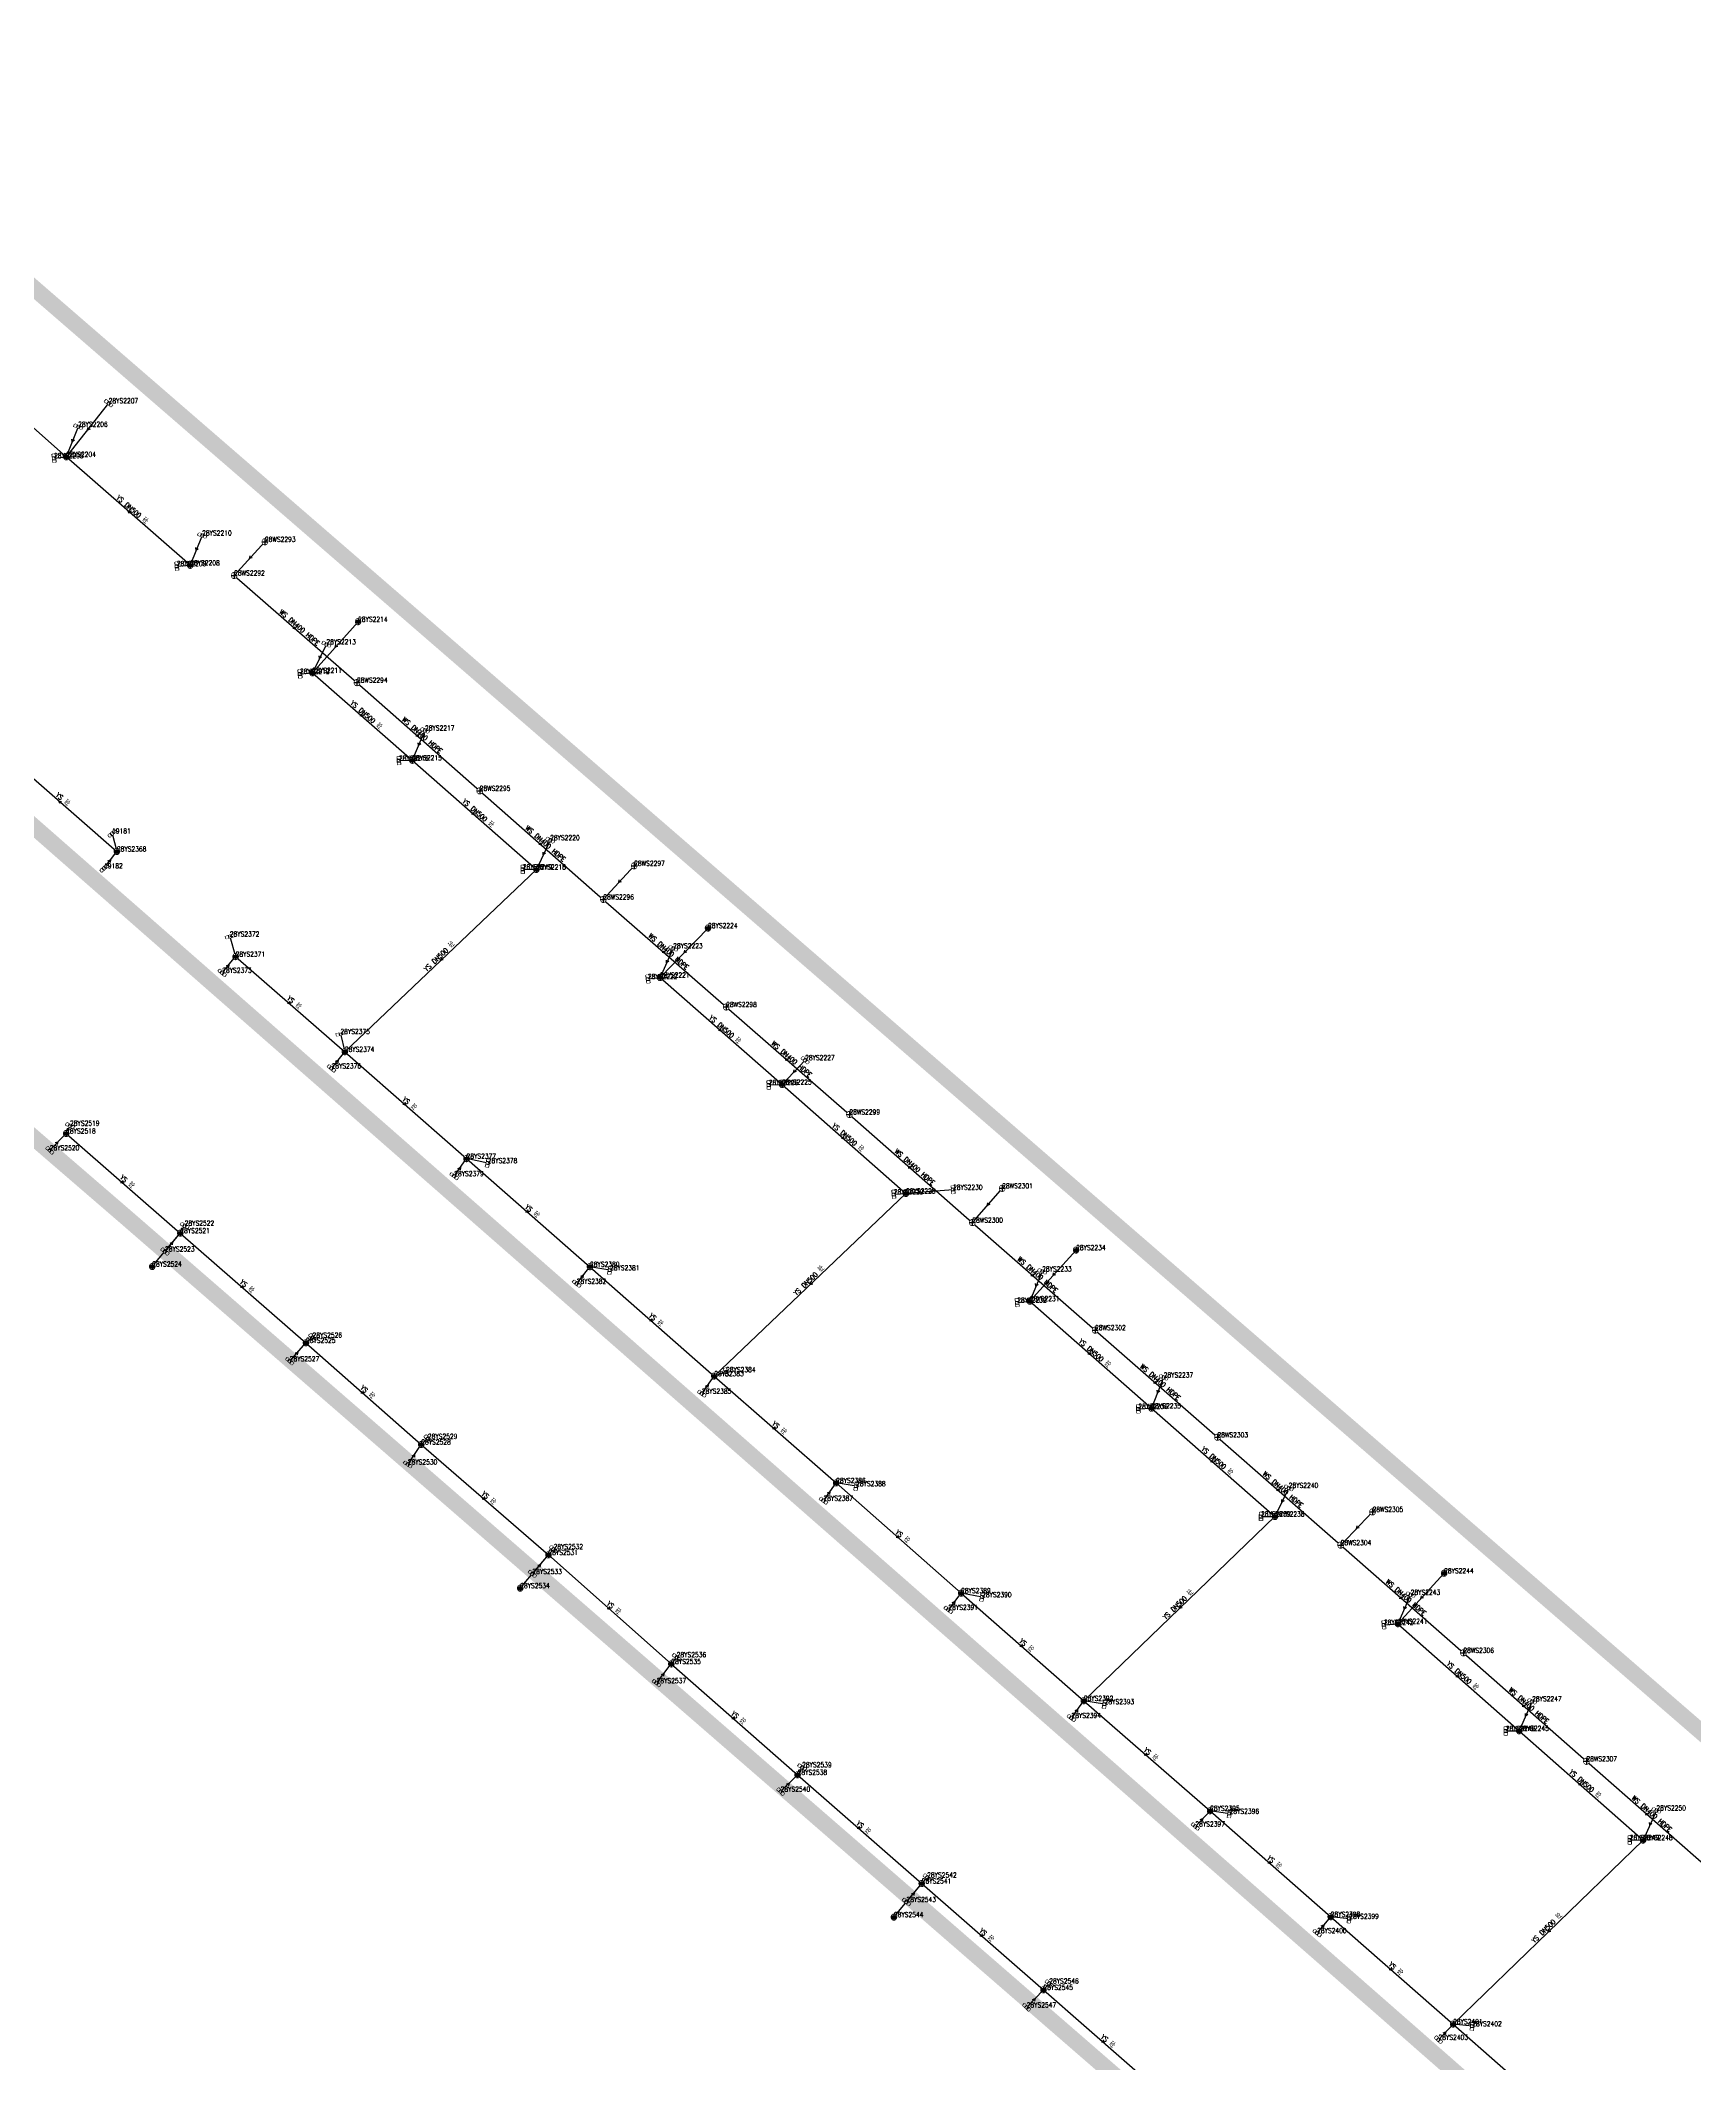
# Model space of a CAD drawing. Extents: x 78813 to 99477, y 2421021 to 2448125.
# Drawn here: x 86536.6 to 86839.8, y 2429853 to 2430223.7 of the extents above; entities that cross this region are included whole.
import ezdxf
from ezdxf.enums import TextEntityAlignment as Align

# ---------------------------------------------------------------- set-up
doc = ezdxf.new("R2010")
doc.units = 0
doc.set_wipeout_variables(frame=1)
doc.layers.get('0').update_dxf_attribs({"linetype": 'CONTINUOUS'})
for name, color, linetype in [('DX_WS', 16, 'CONTINUOUS'), ('DX_YS', 42, 'CONTINUOUS'), ('道路', 5, 'CONTINUOUS')]:
    doc.layers.add(name, color=color, linetype=linetype)
for name, color, linetype, true_color in [('WSLINE', 7, 'CONTINUOUS', 0x7f0000), ('YSANNEXE', 7, 'CONTINUOUS', 0xcc9900), ('YSLINE', 7, 'CONTINUOUS', 0xcc9900)]:
    doc.layers.add(name, color=color, linetype=linetype, true_color=true_color)
doc.styles.add('CcNameZT', font='txt.SHX', dxfattribs={"width": 0.8, "bigfont": 'HZTXT.SHX'})
doc.styles.get("Standard").update_dxf_attribs({"font": 'txt.shx', "bigfont": 'hztxt.shx'})

# ---------------------------------------------------------------- blocks, each defined once
blk = doc.blocks.new('PS污水井')
blk.add_lwpolyline([(1, 0), (1, 0.07), (0.99, 0.14), (0.98, 0.21), (0.96, 0.28), (0.94, 0.34), (0.91, 0.41), (0.88, 0.47), (0.85, 0.53), (0.81, 0.59), (0.77, 0.64), (0.72, 0.69), (0.67, 0.74), (0.62, 0.79), (0.56, 0.83), (0.5, 0.87), (0.44, 0.9), (0.37, 0.93), (0.31, 0.95), (0.24, 0.97), (0.17, 0.98), (0.1, 0.99), (0.03, 1), (-0.03, 1), (-0.1, 0.99), (-0.17, 0.98), (-0.24, 0.97), (-0.31, 0.95), (-0.37, 0.93), (-0.44, 0.9), (-0.5, 0.87), (-0.56, 0.83), (-0.62, 0.79), (-0.67, 0.74), (-0.72, 0.69), (-0.77, 0.64), (-0.81, 0.59), (-0.85, 0.53), (-0.88, 0.47), (-0.91, 0.41), (-0.94, 0.34), (-0.96, 0.28), (-0.98, 0.21), (-0.99, 0.14), (-1, 0.07), (-1, 0), (-1, -0.07), (-0.99, -0.14), (-0.98, -0.21), (-0.96, -0.28), (-0.94, -0.34), (-0.91, -0.41), (-0.88, -0.47), (-0.85, -0.53), (-0.81, -0.59), (-0.77, -0.64), (-0.72, -0.69), (-0.67, -0.74), (-0.62, -0.79), (-0.56, -0.83), (-0.5, -0.87), (-0.44, -0.9), (-0.37, -0.93), (-0.31, -0.95), (-0.24, -0.97), (-0.17, -0.98), (-0.1, -0.99), (-0.03, -1), (0.03, -1), (0.1, -0.99), (0.17, -0.98), (0.24, -0.97), (0.31, -0.95), (0.37, -0.93), (0.44, -0.9), (0.5, -0.87), (0.56, -0.83), (0.62, -0.79), (0.67, -0.74), (0.72, -0.69), (0.77, -0.64), (0.81, -0.59), (0.85, -0.53), (0.88, -0.47), (0.91, -0.41), (0.94, -0.34), (0.96, -0.28), (0.98, -0.21), (0.99, -0.14), (1, 0)], close=True)
blk.add_wipeout([(1, 0), (1, 0.07), (0.99, 0.14), (0.98, 0.21), (0.96, 0.28), (0.94, 0.34), (0.91, 0.41), (0.88, 0.47), (0.85, 0.53), (0.81, 0.59), (0.77, 0.64), (0.72, 0.69), (0.67, 0.74), (0.62, 0.79), (0.56, 0.83), (0.5, 0.87), (0.44, 0.9), (0.37, 0.93), (0.31, 0.95), (0.24, 0.97), (0.17, 0.98), (0.1, 0.99), (0.03, 1), (-0.03, 1), (-0.1, 0.99), (-0.17, 0.98), (-0.24, 0.97), (-0.31, 0.95), (-0.37, 0.93), (-0.44, 0.9), (-0.5, 0.87), (-0.56, 0.83), (-0.62, 0.79), (-0.67, 0.74), (-0.72, 0.69), (-0.77, 0.64), (-0.81, 0.59), (-0.85, 0.53), (-0.88, 0.47), (-0.91, 0.41), (-0.94, 0.34), (-0.96, 0.28), (-0.98, 0.21), (-0.99, 0.14), (-1, 0.07), (-1, 0), (-1, -0.07), (-0.99, -0.14), (-0.98, -0.21), (-0.96, -0.28), (-0.94, -0.34), (-0.91, -0.41), (-0.88, -0.47), (-0.85, -0.53), (-0.81, -0.59), (-0.77, -0.64), (-0.72, -0.69), (-0.67, -0.74), (-0.62, -0.79), (-0.56, -0.83), (-0.5, -0.87), (-0.44, -0.9), (-0.37, -0.93), (-0.31, -0.95), (-0.24, -0.97), (-0.17, -0.98), (-0.1, -0.99), (-0.03, -1), (0.03, -1), (0.1, -0.99), (0.17, -0.98), (0.24, -0.97), (0.31, -0.95), (0.37, -0.93), (0.44, -0.9), (0.5, -0.87), (0.56, -0.83), (0.62, -0.79), (0.67, -0.74), (0.72, -0.69), (0.77, -0.64), (0.81, -0.59), (0.85, -0.53), (0.88, -0.47), (0.91, -0.41), (0.94, -0.34), (0.96, -0.28), (0.98, -0.21), (0.99, -0.14)])
for p, q in [((-1, 0), (0, 0)), ((0, 1), (0, 0)), ((0, 0), (0, -1)), ((0, 0), (1, 0))]:
    blk.add_line(p, q)
blk = doc.blocks.new('LX')
for p, q in [((-0.866, 0.5), (0, 0)), ((0, 0), (-0.866, -0.5))]:
    blk.add_line(p, q)
blk = doc.blocks.new('PS雨水井')
blk.add_lwpolyline([(1, 0), (1, 0.07), (0.99, 0.14), (0.98, 0.21), (0.96, 0.28), (0.94, 0.34), (0.91, 0.41), (0.88, 0.47), (0.85, 0.53), (0.81, 0.59), (0.77, 0.64), (0.72, 0.69), (0.67, 0.74), (0.62, 0.79), (0.56, 0.83), (0.5, 0.87), (0.44, 0.9), (0.37, 0.93), (0.31, 0.95), (0.24, 0.97), (0.17, 0.98), (0.1, 0.99), (0.03, 1), (-0.03, 1), (-0.1, 0.99), (-0.17, 0.98), (-0.24, 0.97), (-0.31, 0.95), (-0.37, 0.93), (-0.44, 0.9), (-0.5, 0.87), (-0.56, 0.83), (-0.62, 0.79), (-0.67, 0.74), (-0.72, 0.69), (-0.77, 0.64), (-0.81, 0.59), (-0.85, 0.53), (-0.88, 0.47), (-0.91, 0.41), (-0.94, 0.34), (-0.96, 0.28), (-0.98, 0.21), (-0.99, 0.14), (-1, 0.07), (-1, 0), (-1, -0.07), (-0.99, -0.14), (-0.98, -0.21), (-0.96, -0.28), (-0.94, -0.34), (-0.91, -0.41), (-0.88, -0.47), (-0.85, -0.53), (-0.81, -0.59), (-0.77, -0.64), (-0.72, -0.69), (-0.67, -0.74), (-0.62, -0.79), (-0.56, -0.83), (-0.5, -0.87), (-0.44, -0.9), (-0.37, -0.93), (-0.31, -0.95), (-0.24, -0.97), (-0.17, -0.98), (-0.1, -0.99), (-0.03, -1), (0.03, -1), (0.1, -0.99), (0.17, -0.98), (0.24, -0.97), (0.31, -0.95), (0.37, -0.93), (0.44, -0.9), (0.5, -0.87), (0.56, -0.83), (0.62, -0.79), (0.67, -0.74), (0.72, -0.69), (0.77, -0.64), (0.81, -0.59), (0.85, -0.53), (0.88, -0.47), (0.91, -0.41), (0.94, -0.34), (0.96, -0.28), (0.98, -0.21), (0.99, -0.14), (1, 0)], close=True)
blk.add_wipeout([(1, 0), (1, 0.07), (0.99, 0.14), (0.98, 0.21), (0.96, 0.28), (0.94, 0.34), (0.91, 0.41), (0.88, 0.47), (0.85, 0.53), (0.81, 0.59), (0.77, 0.64), (0.72, 0.69), (0.67, 0.74), (0.62, 0.79), (0.56, 0.83), (0.5, 0.87), (0.44, 0.9), (0.37, 0.93), (0.31, 0.95), (0.24, 0.97), (0.17, 0.98), (0.1, 0.99), (0.03, 1), (-0.03, 1), (-0.1, 0.99), (-0.17, 0.98), (-0.24, 0.97), (-0.31, 0.95), (-0.37, 0.93), (-0.44, 0.9), (-0.5, 0.87), (-0.56, 0.83), (-0.62, 0.79), (-0.67, 0.74), (-0.72, 0.69), (-0.77, 0.64), (-0.81, 0.59), (-0.85, 0.53), (-0.88, 0.47), (-0.91, 0.41), (-0.94, 0.34), (-0.96, 0.28), (-0.98, 0.21), (-0.99, 0.14), (-1, 0.07), (-1, 0), (-1, -0.07), (-0.99, -0.14), (-0.98, -0.21), (-0.96, -0.28), (-0.94, -0.34), (-0.91, -0.41), (-0.88, -0.47), (-0.85, -0.53), (-0.81, -0.59), (-0.77, -0.64), (-0.72, -0.69), (-0.67, -0.74), (-0.62, -0.79), (-0.56, -0.83), (-0.5, -0.87), (-0.44, -0.9), (-0.37, -0.93), (-0.31, -0.95), (-0.24, -0.97), (-0.17, -0.98), (-0.1, -0.99), (-0.03, -1), (0.03, -1), (0.1, -0.99), (0.17, -0.98), (0.24, -0.97), (0.31, -0.95), (0.37, -0.93), (0.44, -0.9), (0.5, -0.87), (0.56, -0.83), (0.62, -0.79), (0.67, -0.74), (0.72, -0.69), (0.77, -0.64), (0.81, -0.59), (0.85, -0.53), (0.88, -0.47), (0.91, -0.41), (0.94, -0.34), (0.96, -0.28), (0.98, -0.21), (0.99, -0.14)])
for p, q in [((-1, 0), (0, 0)), ((-0.88, 0.48), (0, 0.47)), ((0, 1), (0, 0)), ((0, 0.47), (0.88, 0.47)), ((0, 0), (0, -1)), ((0, 0), (1, 0)), ((-0.88, -0.48), (0, -0.48)), ((0, -0.48), (0.88, -0.48))]:
    blk.add_line(p, q)
blk = doc.blocks.new('PS雨篦')
blk.add_lwpolyline([(-1.5, 0.5), (0, 0.5), (1.5, 0.5), (1.5, -0.5), (0, -0.5), (-1.5, -0.5)], close=True)
blk.add_wipeout([(-1.5, 0.5), (0, 0.5), (1.5, 0.5), (1.5, -0.5), (0, -0.5), (-1.5, -0.5)])
for p, q in [((-0.51, -0.5), (-0.51, 0.5)), ((0.49, -0.5), (0.49, 0.5))]:
    blk.add_line(p, q)
blk = doc.blocks.new('测量点')
h = blk.add_hatch(color=256)
edge = h.paths.add_edge_path()
edge.add_arc((0, 0), 0.5, 0, 360)
blk.add_circle((0, 0), 0.5)

msp = doc.modelspace()

# ---------------------------------------------------------------- linework, layer by layer
at = {"layer": 'WSLINE'}
for p, q in [((86577.78, 2430131.86), (86572.14, 2430125.69)), ((86572.14, 2430125.69), (86594.66, 2430106.05)), ((86594.66, 2430106.05), (86617.16, 2430086.21)), ((86617.16, 2430086.21), (86639.81, 2430066.33)), ((86645.47, 2430072.48), (86639.81, 2430066.33)), ((86639.81, 2430066.33), (86662.33, 2430046.61)), ((86662.33, 2430046.61), (86684.92, 2430026.9)), ((86684.92, 2430026.9), (86707.45, 2430007.1)), ((86712.93, 2430013.38), (86707.45, 2430007.1)), ((86707.45, 2430007.1), (86729.96, 2429987.39)), ((86729.96, 2429987.39), (86752.39, 2429967.76)), ((86752.39, 2429967.76), (86774.98, 2429948)), ((86780.82, 2429954.08), (86774.98, 2429948)), ((86774.98, 2429948), (86797.47, 2429928.25)), ((86797.47, 2429928.25), (86820.02, 2429908.38)), ((86820.02, 2429908.38), (86842.57, 2429888.59))]:
    msp.add_line(p, q, dxfattribs=at)
at = {"layer": 'YSLINE'}
for p, q in [((86541.38, 2430147.43), (86518.83, 2430167.32)), ((86549.13, 2430157.25), (86541.38, 2430147.43)), ((86543.55, 2430152.95), (86541.38, 2430147.43)), ((86539.13, 2430147.18), (86541.38, 2430147.43)), ((86564.09, 2430127.55), (86541.38, 2430147.43)), ((86566.28, 2430133.02), (86564.09, 2430127.55)), ((86561.63, 2430127.39), (86564.09, 2430127.55)), ((86589.05, 2430113.08), (86586.49, 2430107.85)), ((86584.21, 2430107.66), (86586.49, 2430107.85)), ((86607.12, 2430097.29), (86604.8, 2430091.82)), ((86529.42, 2430093.65), (86550.64, 2430075.12)), ((86602.35, 2430091.76), (86604.8, 2430091.82)), ((86549.77, 2430078.41), (86550.64, 2430075.12)), ((86548.3, 2430072.02), (86550.64, 2430075.12)), ((86630.07, 2430077.17), (86627.54, 2430071.82)), ((86627.54, 2430071.82), (86592.43, 2430038.41)), ((86625.05, 2430071.84), (86627.54, 2430071.82)), ((86659.01, 2430061.08), (86650.21, 2430052)), ((86571.34, 2430059.52), (86572.41, 2430055.84)), ((86652.62, 2430057.37), (86650.21, 2430052)), ((86569.95, 2430052.88), (86572.41, 2430055.84)), ((86572.41, 2430055.84), (86592.43, 2430038.41)), ((86647.99, 2430051.75), (86650.21, 2430052)), ((86591.62, 2430041.66), (86592.43, 2430038.41)), ((86589.99, 2430035.35), (86592.43, 2430038.41)), ((86592.43, 2430038.41), (86614.74, 2430018.82)), ((86676.81, 2430036.86), (86672.59, 2430032.39)), ((86670.14, 2430032.32), (86672.59, 2430032.39)), ((86538.34, 2430020.35), (86541.35, 2430023.43)), ((86542.05, 2430024.86), (86541.35, 2430023.43)), ((86541.35, 2430023.43), (86562.27, 2430005.17)), ((86612.48, 2430015.6), (86614.74, 2430018.82)), ((86614.74, 2430018.82), (86637.37, 2429999.02)), ((86618.63, 2430018.01), (86614.74, 2430018.82)), ((86695.29, 2430012.43), (86660.15, 2429978.98)), ((86693.07, 2430012.28), (86695.29, 2430012.43)), ((86703.93, 2430013.13), (86695.29, 2430012.43)), ((86557.13, 2429999.04), (86562.27, 2430005.17)), ((86559.47, 2430001.8), (86562.27, 2430005.17)), ((86563.07, 2430006.55), (86562.27, 2430005.17)), ((86562.27, 2430005.17), (86585.31, 2429985.06)), ((86726.48, 2430002.07), (86718.01, 2429992.69)), ((86634.93, 2429995.9), (86637.37, 2429999.02)), ((86637.37, 2429999.02), (86660.15, 2429978.98)), ((86641.03, 2429998.36), (86637.37, 2429999.02)), ((86720.25, 2429998.16), (86718.01, 2429992.69)), ((86715.68, 2429992.44), (86718.01, 2429992.69)), ((86586.51, 2429986.02), (86585.31, 2429985.06)), ((86582.33, 2429981.69), (86585.31, 2429985.06)), ((86585.31, 2429985.06), (86606.44, 2429966.43)), ((86657.87, 2429975.75), (86660.15, 2429978.98)), ((86662.31, 2429979.7), (86660.15, 2429978.98)), ((86660.15, 2429978.98), (86682.5, 2429959.39)), ((86742.53, 2429978.73), (86740.29, 2429973.07)), ((86737.89, 2429972.96), (86740.29, 2429973.07)), ((86607.65, 2429967.46), (86606.44, 2429966.43)), ((86603.97, 2429962.77), (86606.44, 2429966.43)), ((86606.44, 2429966.43), (86629.76, 2429946.2)), ((86680.17, 2429956.14), (86682.5, 2429959.39)), ((86682.5, 2429959.39), (86705.41, 2429939.19)), ((86686.15, 2429958.79), (86682.5, 2429959.39)), ((86765.46, 2429958.48), (86762.94, 2429953.23)), ((86762.94, 2429953.23), (86727.89, 2429919.47)), ((86760.38, 2429953.26), (86762.94, 2429953.23)), ((86624.58, 2429940.1), (86629.76, 2429946.2)), ((86626.81, 2429942.71), (86629.76, 2429946.2)), ((86630.69, 2429947.27), (86629.76, 2429946.2)), ((86629.76, 2429946.2), (86652.28, 2429926.22)), ((86793.94, 2429942.84), (86785.46, 2429933.59)), ((86703.07, 2429936.13), (86705.41, 2429939.19)), ((86705.41, 2429939.19), (86727.89, 2429919.47)), ((86709.25, 2429938.45), (86705.41, 2429939.19)), ((86787.81, 2429938.9), (86785.46, 2429933.59)), ((86782.91, 2429933.41), (86785.46, 2429933.59)), ((86653.25, 2429927.46), (86652.28, 2429926.22)), ((86649.58, 2429922.69), (86652.28, 2429926.22)), ((86652.28, 2429926.22), (86675.43, 2429905.9)), ((86725.63, 2429916.32), (86727.89, 2429919.47)), ((86727.89, 2429919.47), (86751.05, 2429899.31)), ((86731.71, 2429918.84), (86727.89, 2429919.47)), ((86810.07, 2429919.38), (86807.72, 2429913.96)), ((86805.25, 2429913.94), (86807.72, 2429913.96)), ((86672.32, 2429902.82), (86675.43, 2429905.9)), ((86676.26, 2429907.29), (86675.43, 2429905.9)), ((86675.43, 2429905.9), (86698.18, 2429885.98)), ((86748.34, 2429896.43), (86751.05, 2429899.31)), ((86751.05, 2429899.31), (86773.15, 2429879.9)), ((86754.61, 2429898.77), (86751.05, 2429899.31)), ((86832.85, 2429899.39), (86830.41, 2429893.94)), ((86830.41, 2429893.94), (86795.59, 2429860.23)), ((86827.97, 2429893.96), (86830.41, 2429893.94)), ((86693.08, 2429879.82), (86698.18, 2429885.98)), ((86695.39, 2429882.6), (86698.18, 2429885.98)), ((86699.18, 2429887.1), (86698.18, 2429885.98)), ((86698.18, 2429885.98), (86720.49, 2429866.5)), ((86770.66, 2429876.91), (86773.15, 2429879.9)), ((86773.15, 2429879.9), (86795.59, 2429860.23)), ((86776.56, 2429879.52), (86773.15, 2429879.9)), ((86721.55, 2429867.65), (86720.49, 2429866.5)), ((86717.41, 2429863.28), (86720.49, 2429866.5)), ((86720.49, 2429866.5), (86742.71, 2429847.1)), ((86792.91, 2429857.35), (86795.59, 2429860.23)), ((86795.59, 2429860.23), (86817.37, 2429841.11)), ((86799.09, 2429859.82), (86795.59, 2429860.23))]:
    msp.add_line(p, q, dxfattribs=at)

# ---------------------------------------------------------------- block references
at = {"layer": 'DX_WS', "yscale": 0.5, "zscale": 0.5}
for p, xscale, rotation in [((86574.96, 2430128.78), 0.5000000000745004, 227.4642446757911), ((86583.4, 2430115.87), 0.5000000001204519, 319.1374918729616), ((86605.91, 2430096.13), 0.4999999998866608, 318.5645341074481), ((86628.48, 2430076.27), 0.4999999998866608, 318.5645341074481), ((86642.64, 2430069.41), 0.5000000000745004, 227.4642446757911), ((86651.07, 2430056.47), 0.4999999998866608, 318.5645341074481), ((86673.62, 2430036.76), 0.5000000001204519, 319.1374918729616), ((86696.19, 2430017), 0.4999999998866608, 318.5645341074481), ((86710.19, 2430010.24), 0.50000000014632, 228.6101602728715), ((86718.7, 2429997.25), 0.4999999998866608, 318.5645341074481), ((86741.18, 2429977.58), 0.4999999998866608, 318.5645341074481), ((86763.68, 2429957.88), 0.4999999998866608, 318.5645341074481), ((86777.9, 2429951.04), 0.4999999998439218, 226.318329060497), ((86786.22, 2429938.13), 0.4999999998866608, 318.5645341074481), ((86808.74, 2429918.32), 0.4999999998866608, 318.5645341074481), ((86831.29, 2429898.49), 0.4999999998866608, 318.5645341074481)]:
    msp.add_blockref('LX', p, dxfattribs=dict(at, xscale=xscale, rotation=rotation))
at = {"layer": 'DX_YS', "xscale": 0.5, "yscale": 0.5, "zscale": 0.5}
for p in [(86549.77, 2430078.41, 2.56), (86548.3, 2430072.02, 2.2)]:
    msp.add_blockref('测量点', p, dxfattribs=at)
at = {"layer": 'YSANNEXE', "yscale": 0.5, "zscale": 0.5}
for p, xscale, rotation in [((86552.74, 2430137.49), 0.5000000000124648, 138.6557864201895), ((86595.65, 2430099.84), 0.4999999998866608, 318.5645341074481), ((86540.03, 2430084.39), 0.4999999999592625, 139.1374888230383), ((86616.17, 2430081.82), 0.4999999998866608, 318.5645341074481), ((86609.98, 2430055.12), 0.4999999999186057, 223.453540091652), ((86582.42, 2430047.13), 0.5000000001204519, 319.1374918729616), ((86661.4, 2430042.19), 0.4999999998866608, 318.5645341074481), ((86603.58, 2430028.62), 0.4999999998866608, 318.5645341074481), ((86683.94, 2430022.41), 0.4999999998866608, 318.5645341074481), ((86551.81, 2430014.3), 0.5000000001204519, 319.1374918729616), ((86699.61, 2430012.78), 0.5000000000079561, 184.4924100434267), ((86626.06, 2430008.92), 0.4999999998866608, 318.5645341074481), ((86573.79, 2429995.12), 0.5000000001204519, 319.1374918729616), ((86677.72, 2429995.7), 0.4999999999186057, 223.453540091652), ((86648.76, 2429989), 0.4999999998866608, 318.5645341074481), ((86729.15, 2429982.88), 0.4999999998866608, 318.5645341074481), ((86595.88, 2429975.75), 0.4999999998866608, 318.5645341074481), ((86671.32, 2429969.18), 0.4999999998866608, 318.5645341074481), ((86751.62, 2429963.15), 0.4999999998866608, 318.5645341074481), ((86618.1, 2429956.32), 0.5000000001204519, 319.1374918729616), ((86693.96, 2429949.29), 0.4999999998866608, 318.5645341074481), ((86641.02, 2429936.21), 0.4999999998866608, 318.5645341074481), ((86745.42, 2429936.35), 0.49999999992003, 224.0264978868281), ((86716.65, 2429929.33), 0.4999999998866608, 318.5645341074481), ((86796.59, 2429923.78), 0.4999999998866608, 318.5645341074481), ((86663.85, 2429916.06), 0.4999999998866608, 318.5645341074481), ((86739.47, 2429909.39), 0.5000000001204519, 319.1374918729616), ((86819.07, 2429903.96), 0.4999999998866608, 318.5645341074481), ((86686.81, 2429895.94), 0.4999999998866608, 318.5645341074481), ((86762.1, 2429889.61), 0.4999999998866608, 318.5645341074481), ((86709.34, 2429876.24), 0.5000000001204519, 319.1374918729616), ((86813, 2429877.09), 0.49999999992003, 224.0264978868281), ((86784.37, 2429870.07), 0.4999999998866608, 318.5645341074481), ((86731.6, 2429856.8), 0.5000000001204519, 319.1374918729616)]:
    msp.add_blockref('LX', p, dxfattribs=dict(at, xscale=xscale, rotation=rotation))

# ---------------------------------------------------------------- texts
at = {"layer": 'DX_WS', "style": 'CcNameZT', "width": 0.8}
for rotation, p in [(318.9158, (86583.56, 2430116.06, 0.97)), (318.5785, (86606.07, 2430096.32, 0.87)), (318.7388, (86628.65, 2430076.46, 0.77)), (318.7889, (86651.23, 2430056.66, 0.65)), (318.9013, (86673.79, 2430036.95, 0.67)), (318.6915, (86696.35, 2430017.19, 0.61)), (318.789, (86718.87, 2429997.44, 0.56)), (318.8094, (86741.34, 2429977.77, 0.48)), (318.82, (86763.85, 2429958.07, 0.49)), (318.7037, (86786.39, 2429938.31, 0.42)), (318.6288, (86808.91, 2429918.5, 0.47)), (318.7189, (86831.46, 2429898.67, 0.29))]:
    msp.add_text(' WS DN400 HDPE', height=0.9, rotation=rotation, dxfattribs=at).set_placement(p, align=Align.CENTER)
at = {"layer": 'DX_YS', "style": 'CcNameZT', "width": 0.8}
for s, rotation, p in [(' YS DN500 砼', 318.8026, (86552.9, 2430137.68, 1.54)), (' YS DN500 砼', 318.8074, (86595.81, 2430100.02, 1.62)), (' YS 砼', 318.859, (86540.2, 2430084.57, 1.15)), (' YS DN500 砼', 43.5738, (86609.81, 2430055.3, 1.35)), (' YS 砼', 318.9507, (86582.58, 2430047.32, 0.65)), (' YS 砼', 318.7132, (86603.75, 2430028.8, 0.76)), (' YS 砼', 318.8971, (86551.97, 2430014.49, 1.05)), (' YS 砼', 318.8128, (86626.22, 2430009.1, 0.73)), (' YS DN500 砼', 43.5913, (86677.55, 2429995.89, 1.29)), (' YS 砼', 318.8795, (86573.95, 2429995.31, 0.95)), (' YS 砼', 318.6552, (86648.93, 2429989.18, 0.68)), (' YS 砼', 318.6071, (86596.04, 2429975.94, 0.79)), (' YS 砼', 318.7691, (86671.49, 2429969.37, 0.72)), (' YS 砼', 319.0475, (86618.26, 2429956.51, 0.85)), (' YS 砼', 318.6009, (86694.12, 2429949.48, 0.61)), (' YS 砼', 318.4208, (86641.18, 2429936.4, 0.79)), (' YS DN500 砼', 43.9284, (86745.24, 2429936.53, 1.21)), (' YS 砼', 318.7517, (86716.82, 2429929.52, 0.64)), (' YS 砼', 318.7264, (86664.02, 2429916.25, 0.94)), (' YS 砼', 318.9534, (86739.64, 2429909.58, 0.63)), (' YS 砼', 318.795, (86686.97, 2429896.13, 0.87)), (' YS 砼', 318.7045, (86762.26, 2429889.79, 0.55)), (' YS DN500 砼', 44.0705, (86812.82, 2429877.27, 1.24)), (' YS 砼', 318.8756, (86709.5, 2429876.43, 0.91)), (' YS 砼', 318.7649, (86784.53, 2429870.26, 0.56)), (' YS 砼', 318.8705, (86731.76, 2429856.99, 0.9))]:
    msp.add_text(s, height=0.9, rotation=rotation, dxfattribs=at).set_placement(p, align=Align.CENTER)

# ---------------------------------------------------------------- next in the draw order: block references
at = {"layer": 'DX_WS', "xscale": 0.5, "yscale": 0.5, "zscale": 0.5}
for p in [(86577.78, 2430131.86, 1.13), (86572.14, 2430125.69, 0.97), (86594.66, 2430106.05, 0.87), (86617.16, 2430086.21, 0.77), (86645.47, 2430072.48, 0.84), (86639.81, 2430066.33, 0.65), (86662.33, 2430046.61, 0.67), (86684.92, 2430026.9, 0.61), (86712.93, 2430013.38, 0.73), (86707.45, 2430007.1, 0.56), (86729.96, 2429987.39, 0.48), (86752.39, 2429967.76, 0.49), (86780.82, 2429954.08, 0.56), (86774.98, 2429948, 0.42), (86797.47, 2429928.25, 0.47), (86820.02, 2429908.38, 0.29)]:
    msp.add_blockref('PS污水井', p, dxfattribs=at)
at = {"layer": 'DX_YS', "yscale": 0.5, "zscale": 0.5}
for p, xscale, rotation in [((86549.13, 2430157.25, 1.46), 0.499999999949275, 141.7437117556497), ((86543.55, 2430152.95, 2.41), 0.4999999999766405, 158.5695884135758), ((86566.28, 2430133.02, 2.39), 0.4999999999198608, 158.1227666945404), ((86549.77, 2430078.41, 2.56), 0.499999999857888, 40.16648119226884), ((86548.3, 2430072.02, 2.2), 0.499999999857888, 40.16648119226884), ((86571.34, 2430059.52, 2.52), 0.4999999999931252, 196.3050956177605), ((86652.62, 2430057.37, 2.19), 0.5000000000277713, 155.8636425011428), ((86591.62, 2430041.66, 2.55), 0.4999999999886632, 194.0196395985388), ((86676.81, 2430036.86, 2.23), 0.5000000000573332, 136.6271710832383), ((86589.99, 2430035.35, 2.37), 0.5000000000218185, 321.5136418874649), ((86542.05, 2430024.86, 2.76), 0.4999999999457394, 153.7876324456085), ((86538.34, 2430020.35, 2.77), 0.4999999999056591, 315.7254628096877), ((86612.48, 2430015.6, 2.44), 0.4999999999787009, 324.8790484032626), ((86618.63, 2430018.01, 2.62), 0.4999999999452855, 78.21464176268623), ((86703.93, 2430013.13, 2.28), 0.5000000000746134, 94.6374216042908), ((86563.07, 2430006.55, 2.56), 0.4999999999971924, 149.6711249943611), ((86559.47, 2430001.8, 3.09), 0.5000000001044081, 320.3417313987725), ((86641.03, 2429998.36, 2.53), 0.5000000001997202, 79.83304924929548), ((86720.25, 2429998.16, 2.3), 0.5000000000072964, 157.7248591674295), ((86634.93, 2429995.9, 2.16), 0.4999999999439183, 321.8687689501147), ((86582.33, 2429981.69, 3), 0.5000000000900029, 318.5735287434806), ((86657.87, 2429975.75, 2.22), 0.4999999999463203, 324.7356714266018), ((86603.97, 2429962.77, 2.85), 0.5000000000618238, 325.9685693620274), ((86680.17, 2429956.14, 2.29), 0.5000000000056345, 324.3922988850223), ((86686.15, 2429958.79, 2.12), 0.5000000000337294, 80.79723230816661), ((86626.81, 2429942.71, 2.78), 0.4999999999011208, 319.8152263186986), ((86709.25, 2429938.45, 2.33), 0.5000000000617474, 79.07845877467196), ((86787.81, 2429938.9, 2.08), 0.499999999995131, 156.1786678708195), ((86703.07, 2429936.13, 2.02), 0.4999999999623216, 322.6301051329625), ((86782.91, 2429933.41, 2.11), 0.4999999997827954, 273.881178103655), ((86649.58, 2429922.69, 2.87), 0.4999999999431791, 322.5620690827942), ((86731.71, 2429918.84, 2.34), 0.4999999999998168, 80.5498554253879), ((86725.63, 2429916.32, 1.98), 0.5000000000097228, 324.4022799445719), ((86672.32, 2429902.82, 2.78), 0.5000000001449388, 314.7410795691986), ((86754.61, 2429898.77, 2.31), 0.4999999999314766, 81.40152566863205), ((86695.39, 2429882.6, 2.53), 0.5000000000459456, 320.4070251130835), ((86776.56, 2429879.52, 2.18), 0.5000000000535442, 83.57335050722914), ((86721.55, 2429867.65, 2.3), 0.499999999992339, 137.6720372852805), ((86717.41, 2429863.28, 2.51), 0.4999999999759661, 316.2084391300689), ((86799.09, 2429859.82, 2.14), 0.4999999998946016, 83.24557725883633)]:
    msp.add_blockref('PS雨篦', p, dxfattribs=dict(at, xscale=xscale, rotation=rotation))
at = {"layer": 'DX_YS', "xscale": 0.5, "yscale": 0.5, "zscale": 0.5}
for p in [(86541.38, 2430147.43, 1.59), (86564.09, 2430127.55, 1.54), (86550.64, 2430075.12, 1.09), (86659.01, 2430061.08, 1.54), (86572.41, 2430055.84, 0.65), (86592.43, 2430038.41, 0.75), (86614.74, 2430018.82, 0.73), (86726.48, 2430002.07, 1.66), (86637.37, 2429999.02, 0.68), (86585.31, 2429985.06, 0.79), (86660.15, 2429978.98, 0.72), (86606.44, 2429966.43, 0.85), (86682.5, 2429959.39, 0.61), (86629.76, 2429946.2, 0.79), (86793.94, 2429942.84, 1.5), (86705.41, 2429939.19, 0.64), (86652.28, 2429926.22, 0.93), (86727.89, 2429919.47, 0.63), (86675.43, 2429905.9, 0.87), (86751.05, 2429899.31, 0.55), (86698.18, 2429885.98, 0.91), (86773.15, 2429879.9, 0.56), (86795.59, 2429860.23, 0.47)]:
    msp.add_blockref('PS雨水井', p, dxfattribs=at)

# ---------------------------------------------------------------- next in the draw order: linework, layer by layer
at = {"layer": 'YSLINE'}
for p, q in [((86594.86, 2430117.22), (86586.49, 2430107.85)), ((86586.49, 2430107.85), (86604.8, 2430091.82)), ((86604.8, 2430091.82), (86627.54, 2430071.82)), ((86650.21, 2430052), (86672.59, 2430032.39)), ((86672.59, 2430032.39), (86695.29, 2430012.43)), ((86718.01, 2429992.69), (86740.29, 2429973.07)), ((86740.29, 2429973.07), (86762.94, 2429953.23)), ((86785.46, 2429933.59), (86807.72, 2429913.96)), ((86807.72, 2429913.96), (86830.41, 2429893.94))]:
    msp.add_line(p, q, dxfattribs=at)

# ---------------------------------------------------------------- next in the draw order: block references
at = {"layer": 'DX_YS', "yscale": 0.5, "zscale": 0.5}
for p, xscale, rotation in [((86539.13, 2430147.18, 2.32), 0.4999999999523356, 276.245062593155), ((86561.63, 2430127.39, 2.37), 0.5000000000537024, 273.6838855638549), ((86569.95, 2430052.88, 2.19), 0.5000000000467402, 320.243933416198), ((86586.51, 2429986.02, 2.72), 0.5000000000493448, 128.5258582182119), ((86662.31, 2429979.7, 2.69), 0.5000000001736905, 108.4587856403278), ((86607.65, 2429967.46, 2.58), 0.5000000000106031, 130.3232760192173), ((86630.69, 2429947.27, 2.58), 0.49999999992876, 138.7493897689292), ((86653.25, 2429927.46, 2.42), 0.5000000000209175, 141.9753361954569), ((86676.26, 2429907.29, 2.48), 0.500000000118443, 148.8660825316257), ((86748.34, 2429896.43, 1.93), 0.5000000000146001, 316.6500393931915), ((86699.18, 2429887.1, 2.39), 0.5000000000935457, 138.5024347012074), ((86770.66, 2429876.91, 1.86), 0.4999999998894108, 320.3039231923341), ((86792.91, 2429857.35, 1.93), 0.4999999999231057, 317.1562176765113)]:
    msp.add_blockref('PS雨篦', p, dxfattribs=dict(at, xscale=xscale, rotation=rotation))
at = {"layer": 'DX_YS', "xscale": 0.5, "yscale": 0.5, "zscale": 0.5}
for p in [(86541.35, 2430023.43, 1.05), (86562.27, 2430005.17, 0.95), (86557.13, 2429999.04, 1.54), (86624.58, 2429940.1, 1.51), (86693.08, 2429879.82, 1.25), (86720.49, 2429866.5, 0.9)]:
    msp.add_blockref('PS雨水井', p, dxfattribs=at)
at = {"layer": 'YSANNEXE'}
for p, xscale, yscale, zscale, rotation in [((86545.26, 2430152.34), 0.5000000000003901, 0.5000000000003901, 0.5000000000003901, 231.4749492322617), ((86542.47, 2430150.19), 0.5000000001442558, 0.5, 0.5, 248.6636830929885), ((86565.18, 2430130.29), 0.49999999992564, 0.5, 0.5, 248.0907252889562), ((86549.47, 2430073.57), 0.5000000001174205, 0.5, 0.5, 52.71211716297351), ((86654.61, 2430056.54), 0.5000000000623607, 0.5, 0.5, 225.7453712877373), ((86651.42, 2430054.69), 0.5000000002019719, 0.5, 0.5, 245.7988941218096), ((86591.21, 2430036.88), 0.5000000001003929, 0.5, 0.5, 51.56620157030893), ((86613.61, 2430017.21), 0.5000000000920052, 0.5, 0.5, 55.00394834048704), ((86559.7, 2430002.11), 0.5000000000087907, 0.5, 0.5, 49.84732817702908), ((86636.15, 2429997.46), 0.5000000001811499, 0.5, 0.5, 52.1391593728469), ((86722.25, 2429997.38), 0.5000000000236343, 0.5, 0.5, 228.0372024639738), ((86719.13, 2429995.43), 0.4999999998604032, 0.5, 0.5, 247.5177674905042), ((86659.01, 2429977.36), 0.5000000000920052, 0.5, 0.5, 55.00394834048704), ((86605.21, 2429964.6), 0.499999999838152, 0.5, 0.5, 56.14986391030968), ((86681.34, 2429957.76), 0.5000000000818291, 0.5, 0.5, 54.43099054427516), ((86627.17, 2429943.15), 0.5000000000087907, 0.5, 0.5, 49.84732817702908), ((86628.28, 2429944.46), 0.5000000000087907, 0.5, 0.5, 49.84732817702908), ((86704.24, 2429937.66), 0.5000000001174205, 0.5, 0.5, 52.71211716297351), ((86789.7, 2429938.21), 0.5000000000745004, 0.5, 0.5, 227.4642446757911), ((86786.64, 2429936.24), 0.4999999999961576, 0.5, 0.5, 246.371851905659), ((86650.93, 2429924.46), 0.5000000001174205, 0.5, 0.5, 52.71211716297351), ((86726.76, 2429917.89), 0.5000000000818291, 0.5, 0.5, 54.43099054427516), ((86673.87, 2429904.36), 0.4999999998802595, 0.5, 0.5, 44.69070800721386), ((86695.63, 2429882.9), 0.5000000001275243, 0.5, 0.5, 50.4202859825869), ((86696.79, 2429884.29), 0.5000000001275243, 0.5, 0.5, 50.4202859825869)]:
    msp.add_blockref('LX', p, dxfattribs=dict(at, xscale=xscale, yscale=yscale, zscale=zscale, rotation=rotation))

# ---------------------------------------------------------------- next in the draw order: texts
at = {"layer": 'DX_WS', "style": 'CcNameZT', "width": 0.8}
for s, p in [('28WS2293', (86577.78, 2430131.86, 1.13)), ('28WS2292', (86572.14, 2430125.69, 0.97)), ('28WS2294', (86594.66, 2430106.05, 0.87)), ('28WS2295', (86617.16, 2430086.21, 0.77)), ('28WS2297', (86645.47, 2430072.48, 0.84)), ('28WS2296', (86639.81, 2430066.33, 0.65)), ('28WS2298', (86662.33, 2430046.61, 0.67)), ('28WS2299', (86684.92, 2430026.9, 0.61)), ('28WS2301', (86712.93, 2430013.38, 0.73)), ('28WS2300', (86707.45, 2430007.1, 0.56)), ('28WS2302', (86729.96, 2429987.39, 0.48)), ('28WS2303', (86752.39, 2429967.76, 0.49)), ('28WS2305', (86780.82, 2429954.08, 0.56)), ('28WS2304', (86774.98, 2429948, 0.42)), ('28WS2306', (86797.47, 2429928.25, 0.47)), ('28WS2307', (86820.02, 2429908.38, 0.29))]:
    msp.add_text(s, height=0.9, dxfattribs=at).set_placement(p)
at = {"layer": 'DX_YS', "width": 0.8}
for s, p in [('28YS2207', (86549.13, 2430157.25, 1.46)), ('28YS2206', (86543.55, 2430152.95, 2.41)), ('28YS2204', (86541.38, 2430147.43, 1.59)), ('28YS2210', (86566.28, 2430133.02, 2.39)), ('28YS2208', (86564.09, 2430127.55, 1.54)), ('19181', (86549.77, 2430078.41, 2.56)), ('28YS2368', (86550.64, 2430075.12, 1.09)), ('19182', (86548.3, 2430072.02, 2.2)), ('28YS2372', (86571.34, 2430059.52, 2.52)), ('28YS2224', (86659.01, 2430061.08, 1.54)), ('28YS2371', (86572.41, 2430055.84, 0.65)), ('28YS2223', (86652.62, 2430057.37, 2.19)), ('28YS2375', (86591.62, 2430041.66, 2.55)), ('28YS2374', (86592.43, 2430038.41, 0.75)), ('28YS2227', (86676.81, 2430036.86, 2.23)), ('28YS2376', (86589.99, 2430035.35, 2.37)), ('28YS2377', (86614.74, 2430018.82, 0.73)), ('28YS2379', (86612.48, 2430015.6, 2.44)), ('28YS2378', (86618.63, 2430018.01, 2.62)), ('28YS2230', (86703.93, 2430013.13, 2.28)), ('28YS2523', (86559.47, 2430001.8, 3.09)), ('28YS2234', (86726.48, 2430002.07, 1.66)), ('28YS2382', (86634.93, 2429995.9, 2.16)), ('28YS2380', (86637.37, 2429999.02, 0.68)), ('28YS2381', (86641.03, 2429998.36, 2.53)), ('28YS2233', (86720.25, 2429998.16, 2.3)), ('28YS2527', (86582.33, 2429981.69, 3)), ('28YS2385', (86657.87, 2429975.75, 2.22)), ('28YS2530', (86603.97, 2429962.77, 2.85)), ('28YS2386', (86682.5, 2429959.39, 0.61)), ('28YS2388', (86686.15, 2429958.79, 2.12)), ('28YS2387', (86680.17, 2429956.14, 2.29)), ('28YS2533', (86626.81, 2429942.71, 2.78)), ('28YS2244', (86793.94, 2429942.84, 1.5)), ('28YS2389', (86705.41, 2429939.19, 0.64)), ('28YS2390', (86709.25, 2429938.45, 2.33)), ('28YS2243', (86787.81, 2429938.9, 2.08)), ('28YS2391', (86703.07, 2429936.13, 2.02)), ('28YS2537', (86649.58, 2429922.69, 2.87)), ('28YS2392', (86727.89, 2429919.47, 0.63)), ('28YS2393', (86731.71, 2429918.84, 2.34)), ('28YS2394', (86725.63, 2429916.32, 1.98)), ('28YS2540', (86672.32, 2429902.82, 2.78)), ('28YS2395', (86751.05, 2429899.31, 0.55)), ('28YS2396', (86754.61, 2429898.77, 2.31)), ('28YS2543', (86695.39, 2429882.6, 2.53)), ('28YS2398', (86773.15, 2429879.9, 0.56)), ('28YS2399', (86776.56, 2429879.52, 2.18)), ('28YS2401', (86795.59, 2429860.23, 0.47)), ('28YS2402', (86799.09, 2429859.82, 2.14))]:
    msp.add_text(s, height=0.9, dxfattribs=at).set_placement(p)
at = {"layer": 'DX_YS', "style": 'CcNameZT', "width": 0.8}
for rotation, p in [(318.6642, (86616.34, 2430082.01, 1.47)), (318.769, (86661.57, 2430042.38, 1.48)), (318.6834, (86684.11, 2430022.6, 1.32)), (318.6302, (86729.32, 2429983.07, 1.5)), (318.7804, (86751.78, 2429963.34, 1.36)), (318.603, (86796.76, 2429923.96, 1.37)), (318.5734, (86819.23, 2429904.14, 1.3))]:
    msp.add_text(' YS DN500 砼', height=0.9, rotation=rotation, dxfattribs=at).set_placement(p, align=Align.CENTER)

# ---------------------------------------------------------------- next in the draw order: block references
at = {"layer": 'DX_YS', "xscale": 0.5, "yscale": 0.5, "zscale": 0.5}
for p in [(86594.86, 2430117.22, 1.75), (86586.49, 2430107.85, 1.62), (86604.8, 2430091.82, 1.47), (86650.21, 2430052, 1.48), (86672.59, 2430032.39, 1.32), (86695.29, 2430012.43, 1.29), (86718.01, 2429992.69, 1.5), (86740.29, 2429973.07, 1.36), (86762.94, 2429953.23, 1.21), (86785.46, 2429933.59, 1.37), (86830.41, 2429893.94, 1.24)]:
    msp.add_blockref('PS雨水井', p, dxfattribs=at)
at = {"layer": 'DX_YS', "yscale": 0.5, "zscale": 0.5}
for p, xscale, rotation in [((86589.05, 2430113.08, 2.41), 0.500000000092749, 153.9406159968129), ((86607.12, 2430097.29, 2.32), 0.5000000000271567, 157.0220596564436), ((86630.07, 2430077.17, 2.31), 0.4999999999810673, 154.6570503079917), ((86625.05, 2430071.84, 2.25), 0.4999999998343286, 269.4943945358606), ((86742.53, 2429978.73, 2.26), 0.499999999928659, 158.4311364412662), ((86765.46, 2429958.48, 2.12), 0.4999999999528583, 154.3068025513816), ((86810.07, 2429919.38, 2), 0.5000000000659837, 156.5935813725536), ((86805.25, 2429913.94, 2.01), 0.499999999879937, 270.556027305642), ((86832.85, 2429899.39, 2.02), 0.5000000000246823, 155.8668490533162)]:
    msp.add_blockref('PS雨篦', p, dxfattribs=dict(at, xscale=xscale, rotation=rotation))
at = {"layer": 'YSANNEXE', "yscale": 0.5, "zscale": 0.5}
for p, xscale, rotation in [((86571.18, 2430054.36), 0.5000000001275243, 50.4202859825869), ((86539.84, 2430021.89), 0.4999999998289463, 45.83662359235585), ((86560.87, 2430003.49), 0.5000000001275243, 50.4202859825869), ((86583.82, 2429983.38), 0.500000000158134, 48.70141260181136), ((86749.7, 2429897.87), 0.5000000000947901, 46.40958141678438), ((86771.9, 2429878.41), 0.5000000001275243, 50.4202859825869), ((86718.95, 2429864.89), 0.5000000000947901, 46.40958141678438), ((86794.25, 2429858.79), 0.5000000000658894, 46.98253920664027)]:
    msp.add_blockref('LX', p, dxfattribs=dict(at, xscale=xscale, rotation=rotation))

# ---------------------------------------------------------------- next in the draw order: texts
at = {"layer": 'DX_YS', "width": 0.8}
for s, p in [('28YS2205', (86539.13, 2430147.18, 2.32)), ('28YS2209', (86561.63, 2430127.39, 2.37)), ('28YS2373', (86569.95, 2430052.88, 2.19)), ('28YS2518', (86541.35, 2430023.43, 1.05)), ('28YS2519', (86542.05, 2430024.86, 2.76)), ('28YS2520', (86538.34, 2430020.35, 2.77)), ('28YS2521', (86562.27, 2430005.17, 0.95)), ('28YS2522', (86563.07, 2430006.55, 2.56)), ('28YS2524', (86557.13, 2429999.04, 1.54)), ('28YS2525', (86585.31, 2429985.06, 0.79)), ('28YS2526', (86586.51, 2429986.02, 2.72)), ('28YS2383', (86660.15, 2429978.98, 0.72)), ('28YS2384', (86662.31, 2429979.7, 2.69)), ('28YS2528', (86606.44, 2429966.43, 0.85)), ('28YS2529', (86607.65, 2429967.46, 2.58)), ('28YS2531', (86629.76, 2429946.2, 0.79)), ('28YS2532', (86630.69, 2429947.27, 2.58)), ('28YS2534', (86624.58, 2429940.1, 1.51)), ('28YS2535', (86652.28, 2429926.22, 0.93)), ('28YS2536', (86653.25, 2429927.46, 2.42)), ('28YS2539', (86676.26, 2429907.29, 2.48)), ('28YS2538', (86675.43, 2429905.9, 0.87)), ('28YS2397', (86748.34, 2429896.43, 1.93)), ('28YS2541', (86698.18, 2429885.98, 0.91)), ('28YS2542', (86699.18, 2429887.1, 2.39)), ('28YS2544', (86693.08, 2429879.82, 1.25)), ('28YS2400', (86770.66, 2429876.91, 1.86)), ('28YS2545', (86720.49, 2429866.5, 0.9)), ('28YS2546', (86721.55, 2429867.65, 2.3)), ('28YS2547', (86717.41, 2429863.28, 2.51)), ('28YS2403', (86792.91, 2429857.35, 1.93))]:
    msp.add_text(s, height=0.9, dxfattribs=at).set_placement(p)

# ---------------------------------------------------------------- next in the draw order: block references
at = {"layer": 'DX_YS', "yscale": 0.5, "zscale": 0.5}
for p, xscale, rotation in [((86584.21, 2430107.66, 2.27), 0.4999999998544327, 274.796798975539), ((86602.35, 2430091.76, 2.31), 0.5000000001838805, 271.5418468867537), ((86647.99, 2430051.75, 2.17), 0.4999999998527331, 276.3345390451917), ((86670.14, 2430032.32, 2.24), 0.5000000001680169, 271.6379133921784), ((86693.07, 2430012.28, 2.2), 0.5000000000972101, 273.8209390711665), ((86715.68, 2429992.44, 2.25), 0.5000000000782185, 276.2050349389639), ((86737.89, 2429972.96, 2.24), 0.499999999916175, 272.5226216926153), ((86760.38, 2429953.26, 1.99), 0.499999999830703, 269.4181097447322), ((86827.97, 2429893.96, 1.99), 0.4999999998951172, 269.6249102320252)]:
    msp.add_blockref('PS雨篦', p, dxfattribs=dict(at, xscale=xscale, rotation=rotation))
at = {"layer": 'DX_YS', "xscale": 0.5, "yscale": 0.5, "zscale": 0.5}
for p in [(86627.54, 2430071.82, 1.35), (86807.72, 2429913.96, 1.3)]:
    msp.add_blockref('PS雨水井', p, dxfattribs=at)
at = {"layer": 'YSANNEXE', "yscale": 0.5, "zscale": 0.5}
for p, xscale, rotation in [((86590.68, 2430112.53), 0.5000000000236343, 228.0372024639738), ((86587.77, 2430110.47), 0.4999999999540764, 244.0800207230291), ((86605.96, 2430094.55), 0.5000000001034415, 246.9448097071717), ((86628.81, 2430074.49), 0.4999999999377785, 244.6529785183417), ((86674.7, 2430034.62), 0.5000000000041096, 226.8912868717683), ((86741.41, 2429975.9), 0.5000000001442558, 248.6636830929885), ((86764.2, 2429955.85), 0.4999999999540764, 244.0800207230291), ((86808.89, 2429916.67), 0.4999999999961576, 246.371851905659), ((86831.63, 2429896.67), 0.5000000002019719, 245.7988941218096)]:
    msp.add_blockref('LX', p, dxfattribs=dict(at, xscale=xscale, rotation=rotation))

# ---------------------------------------------------------------- next in the draw order: texts
at = {"layer": 'DX_YS', "width": 0.8}
for s, p in [('28YS2214', (86594.86, 2430117.22, 1.75)), ('28YS2213', (86589.05, 2430113.08, 2.41)), ('28YS2211', (86586.49, 2430107.85, 1.62)), ('28YS2217', (86607.12, 2430097.29, 2.32)), ('28YS2215', (86604.8, 2430091.82, 1.47)), ('28YS2220', (86630.07, 2430077.17, 2.31)), ('28YS2221', (86650.21, 2430052, 1.48)), ('28YS2225', (86672.59, 2430032.39, 1.32)), ('28YS2228', (86695.29, 2430012.43, 1.29)), ('28YS2231', (86718.01, 2429992.69, 1.5)), ('28YS2237', (86742.53, 2429978.73, 2.26)), ('28YS2235', (86740.29, 2429973.07, 1.36)), ('28YS2240', (86765.46, 2429958.48, 2.12)), ('28YS2238', (86762.94, 2429953.23, 1.21)), ('28YS2242', (86782.91, 2429933.41, 2.11)), ('28YS2241', (86785.46, 2429933.59, 1.37)), ('28YS2247', (86810.07, 2429919.38, 2)), ('28YS2250', (86832.85, 2429899.39, 2.02)), ('28YS2248', (86830.41, 2429893.94, 1.24))]:
    msp.add_text(s, height=0.9, dxfattribs=at).set_placement(p)

# ---------------------------------------------------------------- next in the draw order: linework, layer by layer
at = {"layer": '道路', "const_width": 3, "flags": 128}
for points in [[(83418.46, 2432865.07), (84960.96, 2431447.82), (86043.08, 2430511), (88488.76, 2428368.31)], [(87387.56, 2429283.29), (86552.32, 2430008.08), (86129.28, 2430372.79), (84963.33, 2431400.5)], [(85289.33, 2431259.98), (86091.1, 2430562.99), (87126.67, 2429666.53)]]:
    msp.add_lwpolyline(points, dxfattribs=at)

# ---------------------------------------------------------------- next in the draw order: texts
at = {"layer": 'DX_YS', "width": 0.8}
for s, p in [('28YS2212', (86584.21, 2430107.66, 2.27)), ('28YS2216', (86602.35, 2430091.76, 2.31)), ('28YS2219', (86625.05, 2430071.84, 2.25)), ('28YS2218', (86627.54, 2430071.82, 1.35)), ('28YS2222', (86647.99, 2430051.75, 2.17)), ('28YS2226', (86670.14, 2430032.32, 2.24)), ('28YS2229', (86693.07, 2430012.28, 2.2)), ('28YS2232', (86715.68, 2429992.44, 2.25)), ('28YS2236', (86737.89, 2429972.96, 2.24)), ('28YS2239', (86760.38, 2429953.26, 1.99)), ('28YS2246', (86805.25, 2429913.94, 2.01)), ('28YS2245', (86807.72, 2429913.96, 1.3)), ('28YS2249', (86827.97, 2429893.96, 1.99))]:
    msp.add_text(s, height=0.9, dxfattribs=at).set_placement(p)

doc.saveas('drawing.dxf')
